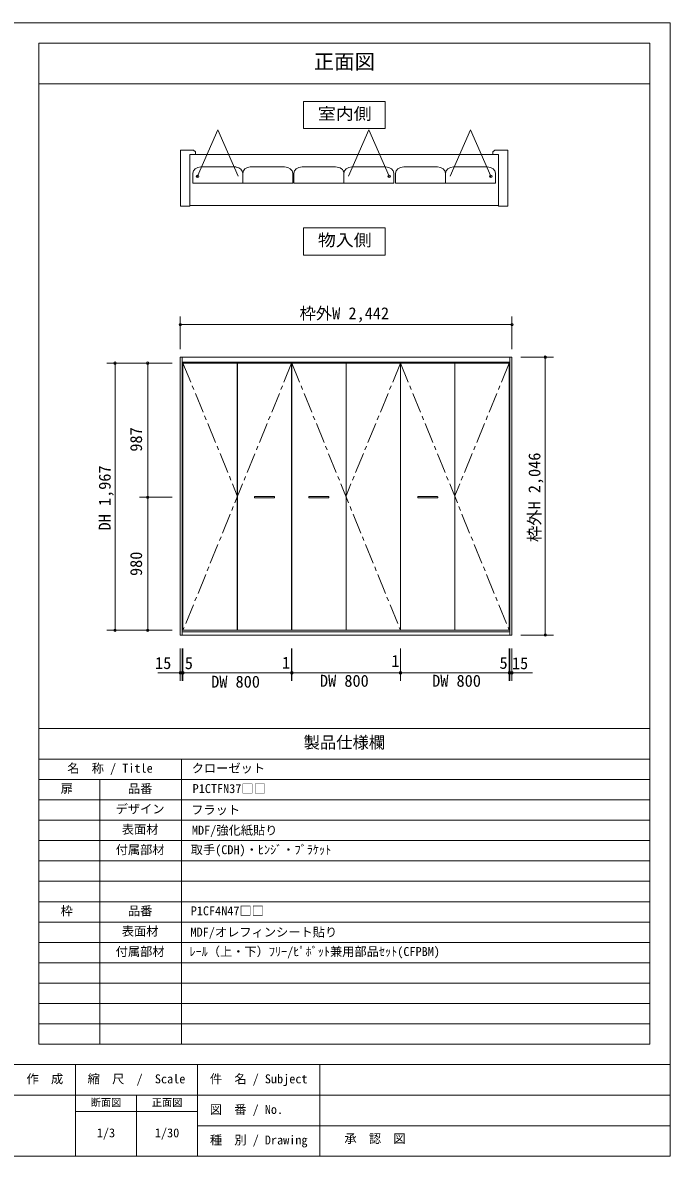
# Model space of a CAD drawing. Units: millimetres on the paper, enlarged 5 times, with parts at other scales. Extents: x -977 to 998, y -1667 to 718.
# Drawn here: x 203 to 998, y -673 to 718 of the extents above; entities that cross this region are included whole.
import ezdxf
from ezdxf.enums import TextEntityAlignment as Align

# ---------------------------------------------------------------- set-up
doc = ezdxf.new("R2010")
doc.units = ezdxf.units.MM
doc.header["$LTSCALE"] = 5
doc.header["$PDMODE"] = 32
doc.header["$PDSIZE"] = 3
doc.linetypes.add('CHAIN1', pattern=[8, 5, -1, 1, -1])
for name, color, linetype, lineweight in [('0-0_0', 7, 'Continuous', 18), ('1-0_H-SYM', 7, 'Continuous', 9), ('1-1_NOTE$01', 7, 'Continuous', 18)]:
    doc.layers.add(name, color=color, linetype=linetype, lineweight=lineweight)
doc.styles.add('ＭＳ ゴシック', font='')
doc.styles.get('ＭＳ ゴシック').set_extended_font_data('MS Gothic')

msp = doc.modelspace()

# ---------------------------------------------------------------- linework, layer by layer
at = {"layer": '0-0_0'}
for p, q in [((997.812, 718.383), (997.812, -672.867)), ((222.812, 693.383), (222.812, -535.367)), ((222.812, 693.383), (972.812, 693.383)), ((972.812, 693.383), (972.812, -535.367)), ((222.812, 643.383), (972.812, 643.383)), ((222.812, -147.867), (972.812, -147.867)), ((222.812, -185.367), (972.812, -185.367)), ((397.812, -185.367), (397.812, -535.367)), ((222.812, -210.367), (972.812, -210.367)), ((297.812, -210.367), (297.812, -535.367)), ((222.812, -235.367), (972.812, -235.367)), ((222.812, -260.367), (972.812, -260.367)), ((222.812, -285.367), (972.812, -285.367)), ((222.812, -310.367), (972.812, -310.367)), ((222.812, -335.367), (972.812, -335.367)), ((222.812, -360.367), (972.812, -360.367)), ((222.812, -385.367), (972.812, -385.367)), ((222.812, -410.367), (972.812, -410.367)), ((222.812, -435.367), (972.812, -435.367)), ((222.812, -460.367), (972.812, -460.367)), ((222.812, -485.367), (972.812, -485.367)), ((222.812, -510.367), (972.812, -510.367)), ((972.812, -535.367), (222.812, -535.367)), ((222.812, -535.367), (972.812, -535.367)), ((-977.188, -560.367), (997.812, -560.367)), ((267.812, -560.367), (267.812, -672.867)), ((417.812, -672.867), (417.812, -560.367)), ((567.812, -672.867), (567.812, -560.367)), ((997.812, -597.867), (-577.188, -597.867)), ((342.812, -597.867), (342.812, -672.867)), ((267.812, -617.867), (417.812, -617.867)), ((997.812, -635.367), (417.812, -635.367)), ((997.812, -672.867), (-977.188, -672.867))]:
    msp.add_line(p, q, dxfattribs=at)
msp.add_lwpolyline([(-977.188, -672.867), (-977.188, 718.383), (997.812, 718.383)], dxfattribs=at)
at = {"layer": '1-0_H-SYM', "color": 4}
for p, q in [((417.584, 529.863), (442.565, 586.993)), ((467.545, 529.863), (442.565, 586.993)), ((602.823, 529.863), (627.804, 586.993)), ((652.784, 529.863), (627.804, 586.993)), ((727.591, 529.863), (752.572, 586.993)), ((777.552, 529.863), (752.572, 586.993)), ((396.146, 347.828), (803.646, 347.828)), ((396.479, 357.828), (396.479, 317.828)), ((803.479, 357.828), (803.479, 317.828)), ((854.411, 307.828), (814.411, 307.828)), ((844.411, -33.172), (844.411, 307.828)), ((306.479, 300.495), (386.479, 300.495)), ((316.479, 300.495), (316.479, -27.338)), ((356.479, -27.338), (356.479, 300.495)), ((346.479, 135.995), (386.479, 135.995)), ((306.479, -27.338), (386.479, -27.338)), ((854.411, -33.172), (814.411, -33.172)), ((396.479, -89.505), (396.479, -49.505)), ((398.979, -89.505), (398.979, -49.505)), ((399.812, -89.505), (399.812, -49.505)), ((533.146, -89.505), (533.146, -49.505)), ((533.312, -89.505), (533.312, -49.505)), ((666.646, -89.505), (666.646, -49.505)), ((666.812, -89.505), (666.812, -49.505)), ((800.146, -89.505), (800.146, -49.505)), ((800.979, -89.505), (800.979, -49.505)), ((803.479, -89.505), (803.479, -49.505)), ((368.813, -79.505), (828.535, -79.505))]:
    msp.add_line(p, q, dxfattribs=at)
at = {"layer": '1-0_H-SYM', "lineweight": 20}
for p, q in [((396.479, 307.828), (803.479, 307.828)), ((487.604, 135.537), (487.604, 136.453)), ((487.854, 136.703), (511.854, 136.703)), ((487.854, 135.287), (511.854, 135.287)), ((512.104, 135.537), (512.104, 136.453)), ((554.354, 135.537), (554.354, 136.453)), ((578.604, 136.703), (554.604, 136.703)), ((578.604, 135.287), (554.604, 135.287)), ((578.854, 135.537), (578.854, 136.453)), ((687.854, 135.537), (687.854, 136.453)), ((688.104, 136.703), (712.104, 136.703)), ((688.104, 135.287), (712.104, 135.287)), ((712.354, 135.537), (712.354, 136.453)), ((396.479, -33.172), (803.479, -33.172))]:
    msp.add_line(p, q, dxfattribs=at)
at = {"layer": '1-0_H-SYM', "lineweight": 18}
for p, q in [((396.479, 307.828), (396.479, -33.172)), ((398.979, -33.172), (398.979, 307.828)), ((800.979, -33.172), (800.979, 307.828)), ((803.479, 307.828), (803.479, -33.172)), ((398.979, 301.828), (800.979, 301.828)), ((533.146, 300.495), (399.812, 300.495)), ((399.812, -27.338), (399.812, 300.495)), ((466.396, -27.338), (466.396, 300.495)), ((533.146, 300.495), (533.146, -27.338)), ((599.896, 300.495), (533.312, 300.495)), ((533.312, -27.338), (533.312, 300.495)), ((599.896, -27.338), (599.896, 300.495)), ((666.646, 300.495), (600.062, 300.495)), ((600.062, 300.495), (600.062, -27.338)), ((666.646, 300.495), (666.646, -27.338)), ((666.812, 300.495), (800.146, 300.495)), ((666.812, 300.495), (666.812, -27.338)), ((733.562, -27.338), (733.562, 300.495)), ((800.146, -27.338), (800.146, 300.495)), ((399.812, -27.338), (466.396, -27.338)), ((533.312, -27.338), (599.896, -27.338)), ((600.062, -27.338), (666.646, -27.338)), ((800.146, -27.338), (733.562, -27.338)), ((398.979, -29.172), (800.979, -29.172))]:
    msp.add_line(p, q, dxfattribs=at)
at = {"layer": '1-0_H-SYM', "color": 4, "linetype": 'CHAIN1'}
for p, q in [((533.146, 300.495), (399.812, -27.338)), ((399.812, 300.495), (466.479, 137.912)), ((533.312, 300.495), (666.646, -27.338)), ((666.646, 300.495), (599.979, 137.912)), ((666.812, 300.495), (800.146, -27.338)), ((800.146, 300.495), (733.479, 137.912))]:
    msp.add_line(p, q, dxfattribs=at)
at = {"layer": '1-0_H-SYM', "lineweight": 18}
for points in [[(547.812, 588.313), (647.812, 588.313), (647.812, 621.646), (547.812, 621.646)], [(547.812, 433.159), (647.812, 433.159), (647.812, 466.492), (547.812, 466.492)]]:
    msp.add_lwpolyline(points, close=True, dxfattribs=at)
for points in [[(466.562, 300.495), (466.562, -27.338), (533.146, -27.338)], [(733.396, 300.495), (733.396, -27.338), (666.812, -27.338)]]:
    msp.add_lwpolyline(points, dxfattribs=at)
at = {"layer": '1-0_H-SYM', "lineweight": 20}
for centre, start, end in [((487.854, 136.453), 90, 180), ((487.854, 135.537), 180, 270), ((511.854, 136.453), 0, 90), ((511.854, 135.537), 270, 0), ((554.604, 136.453), 90, 180), ((554.604, 135.537), 180, 270), ((578.604, 136.453), 0, 90), ((578.604, 135.537), 270, 0), ((688.104, 136.453), 90, 180), ((688.104, 135.537), 180, 270), ((712.104, 136.453), 0, 90), ((712.104, 135.537), 270, 0)]:
    msp.add_arc(centre, 0.25, start, end, dxfattribs=at)
at = {"layer": '1-0_H-SYM'}
for p in [(417.584, 529.863), (652.784, 529.863), (777.552, 529.863)]:
    msp.add_point(p, dxfattribs=at)
at = {"layer": '1-0_H-SYM', "color": 4}
for p in [(396.479, 347.828), (803.479, 347.828), (844.411, 307.828), (316.479, 300.495), (356.479, 300.495), (356.479, 135.995), (316.479, -27.338), (356.479, -27.338), (844.411, -33.172), (396.479, -79.505), (398.979, -79.505), (399.812, -79.505), (533.146, -79.505), (533.312, -79.505), (666.646, -79.505), (666.812, -79.505), (800.146, -79.505), (800.979, -79.505), (803.479, -79.505)]:
    msp.add_point(p, dxfattribs=at)
at = {"layer": '1-1_NOTE$01'}
for p, q in [((396.638, 493.128), (396.638, 562.018)), ((412.712, 562.018), (396.638, 562.018)), ((408.119, 556.66), (787.017, 556.66)), ((408.119, 493.128), (408.119, 556.66)), ((412.712, 562.018), (415.008, 559.722)), ((415.008, 559.722), (415.008, 556.66)), ((782.424, 562.018), (798.499, 562.018)), ((787.017, 493.128), (787.017, 556.66)), ((798.499, 493.128), (798.499, 562.018)), ((411.947, 521.449), (411.947, 533.696)), ((421.897, 541.351), (465.018, 541.351)), ((473.183, 521.449), (473.183, 533.696)), ((482.394, 541.33), (524.468, 541.33)), ((534.419, 533.696), (534.419, 521.449)), ((535.95, 521.449), (535.95, 533.696)), ((545.9, 541.351), (586.879, 541.351)), ((597.186, 533.696), (597.186, 521.449)), ((607.136, 541.351), (648.471, 541.351)), ((658.422, 533.696), (658.422, 521.449)), ((660.718, 521.449), (660.718, 533.696)), ((670.669, 541.351), (712.003, 541.351)), ((721.954, 521.449), (721.954, 533.696)), ((731.905, 541.351), (773.239, 541.351)), ((534.419, 521.449), (411.947, 521.449)), ((658.422, 521.449), (535.95, 521.449)), ((408.119, 493.128), (396.638, 493.128)), ((408.119, 493.893), (787.017, 493.893)), ((787.017, 493.128), (798.499, 493.128))]:
    msp.add_line(p, q, dxfattribs=at)
for points in [[(782.424, 562.018), (780.128, 559.722), (780.128, 556.66)], [(783.19, 533.696), (783.19, 521.449), (660.718, 521.449)]]:
    msp.add_lwpolyline(points, dxfattribs=at)
for centre, start_param, end_param in [((421.897, 533.696), 1.57079633, 3.14159265), ((463.232, 533.696), 6.28318531, 7.67351649), ((483.133, 533.696), 1.64515625, 3.14159265), ((524.468, 533.696), 6.28318531, 7.85398163), ((545.9, 533.696), 1.57079633, 3.14159265), ((587.235, 533.696), 6.28318531, 7.88977266), ((607.136, 533.696), 1.57079633, 3.14159265), ((648.471, 533.696), 6.28318531, 7.85398163), ((670.669, 533.696), 1.57079633, 3.14159265), ((712.003, 533.696), 6.28318531, 7.85398163), ((731.905, 533.696), 1.57079633, 3.14159265), ((773.239, 533.696), 6.28318531, 7.85398163)]:
    msp.add_ellipse(centre, major_axis=(9.951, 0), ratio=0.769231, start_param=start_param, end_param=end_param, dxfattribs=at)

# ---------------------------------------------------------------- texts
at = {"layer": '0-0_0', "style": 'ＭＳ ゴシック'}
for s, height, p in [('正面図', 18.33, (560.312, 655.883)), ('製品仕様欄', 14.66, (547.812, -176.617)), ('名\u3000称 / Title', 11, (257.812, -205.367)), ('クローゼット', 11, (410.532, -205.367)), ('扉', 11, (249.687, -230.367)), ('品番', 11, (332.187, -230.367)), ('P1CTFN37□□', 11, (411.61, -230.367)), ('デザイン', 11, (317.187, -255.367)), ('フラット', 11, (409.886, -256.442)), ('表面材', 11, (324.687, -280.367)), ('MDF/強化紙貼り', 11, (410.748, -281.492)), ('付属部材', 11, (317.187, -305.367)), ('取手(CDH)・ﾋﾝｼﾞ・ﾌﾞﾗｹｯﾄ', 11, (409.276, -305.367)), ('枠', 11, (249.687, -380.367)), ('品番', 11, (332.187, -380.367)), ('P1CF4N47□□', 11, (409.276, -380.367)), ('表面材', 11, (324.687, -405.367)), ('MDF/オレフィンシート貼り', 11, (409.024, -406.492)), ('付属部材', 11, (317.187, -430.367)), ('ﾚｰﾙ（上・下）ﾌﾘｰ/ﾋﾟﾎﾞｯﾄ兼用部品ｾｯﾄ(CFPBM)', 11, (407.678, -430.367)), ('作\u3000成', 11, (207.812, -586.617)), ('縮\u3000尺\u3000/\u3000Scale', 11, (282.812, -586.617)), ('件\u3000名 / Subject', 11, (432.812, -586.617)), ('断面図', 9.164, (286.562, -614.117)), ('正面図', 9.164, (361.562, -614.117)), ('図\u3000番 / No.', 11, (432.733, -624.117)), ('1/3', 11, (294.062, -652.867)), ('1/30', 11, (365.312, -652.867)), ('種\u3000別 / Drawing', 11, (432.812, -661.617)), ('承\u3000認\u3000図', 11, (597.898, -659.832))]:
    msp.add_text(s, height=height, dxfattribs=at).set_placement(p, align=Align.BOTTOM_LEFT)
at = {"layer": '1-0_H-SYM', "style": 'ＭＳ ゴシック', "width": 1.1}
for s, p in [('室内側', (565.312, 594.979)), ('物入側', (565.312, 439.826))]:
    msp.add_text(s, height=14.66, dxfattribs=at).set_placement(p, align=Align.BOTTOM_LEFT)
at = {"layer": '1-0_H-SYM', "style": 'ＭＳ ゴシック'}
for s, p in [('枠外W 2,442', (542.896, 350.025)), ('15', (365.533, -79.227)), ('5', (402.028, -79.324)), ('1', (521.251, -78.792)), ('1', (655.388, -76.658)), ('5', (788.198, -79.015)), ('15', (803.439, -79.434)), ('DW 800', (434.396, -102.103)), ('DW 800', (567.896, -101.005)), ('DW 800', (705.562, -101.005))]:
    msp.add_text(s, height=14.66, dxfattribs=at).set_placement(p, align=Align.BOTTOM_LEFT)
for s, p in [('987', (353.979, 191.912)), ('枠外H 2,046', (842.772, 80.995)), ('DH 1,967', (315.459, 95.245)), ('980', (353.979, 39.328))]:
    msp.add_text(s, height=14.66, rotation=90, dxfattribs=at).set_placement(p, align=Align.BOTTOM_LEFT)

doc.saveas('drawing.dxf')
